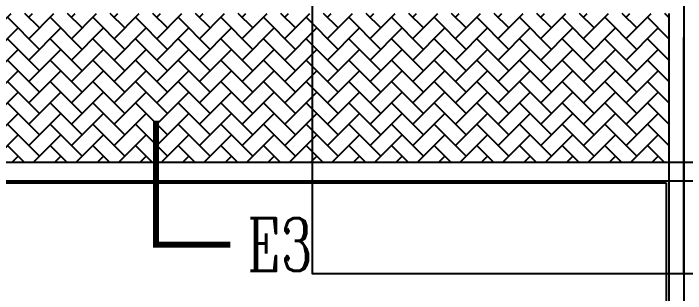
# Model space of a CAD drawing. Extents: x 296441 to 853063, y 459050 to 1117990.
# Drawn here: x 653081 to 658513, y 1080258 to 1082518 of the extents above; entities that cross this region are included whole.
import ezdxf
from ezdxf.enums import TextEntityAlignment as Align

# ---------------------------------------------------------------- set-up
doc = ezdxf.new("R2010")
doc.units = 0
doc.header["$LTSCALE"] = 1000
doc.linetypes.add('14-GRID$0$CENTER2', pattern=[28.575, 19.05, -3.175, 3.175, -3.175])
doc.linetypes.add('CENTER2', pattern=[28.575, 19.05, -3.175, 3.175, -3.175])
for name, color, linetype in [('1-1poumian-16-20$0$ZT1_Dim---标注---PM、LM、DY、JD', 252, 'Continuous'), ('14-GRID$0$G-GRID', 9, '14-GRID$0$CENTER2'), ('A-WALL', 1, 'Continuous'), ('G-ELEV-S$0$J04$0$A-DETL-FNSH', 6, 'Continuous'), ('G-GRID', 8, 'CENTER2'), ('G-XREF', 2, 'Continuous'), ('ZT1_Dim---符号---PM、LM、DY、JD', 3, 'Continuous')]:
    doc.layers.add(name, color=color, linetype=linetype)
doc.layers.add('E4-TEXT-S$0$A-ANNO-NPLT', color=215, linetype='Continuous', plot=False)
doc.styles.add('_TCH_LABEL', font='COMPLEX', dxfattribs={"bigfont": 'GBCBIG'})

# ---------------------------------------------------------------- blocks, each defined once
blk = doc.blocks.new('E4-ELEV-S')
at = {"layer": '14-GRID$0$G-GRID', "color": 8, "ltscale": 0.1}
blk.add_line((0, -2500), (0, 9900), dxfattribs=at)
blk = doc.blocks.new('YQ1211141274')
at = {"layer": 'G-ELEV-S$0$J04$0$A-DETL-FNSH'}
for p, q in [((-15, 0), (-15, 4330)), ((-15, 4330, 0), (9305, 4330, 0))]:
    blk.add_line(p, q, dxfattribs=at)
blk = doc.blocks.new('*U1384')
at = {"const_width": 0.5}
blk.add_lwpolyline([(6, -155.485), (0, -155.485), (0, -145.485)], dxfattribs=at)
at = {"color": 0, "style": '_TCH_LABEL', "width": 0.705882, "flags": 8}
for tag, p in [('编号上', (10.005, 0)), ('编号下', (10.005, -155.485))]:
    blk.add_attdef(tag, text='', height=4.25, dxfattribs=at).set_placement(p, align=Align.MIDDLE_CENTER)

msp = doc.modelspace()

# ---------------------------------------------------------------- hatches: boundary and pattern name
at = {"layer": '1-1poumian-16-20$0$ZT1_Dim---标注---PM、LM、DY、JD'}
h = msp.add_hatch(dxfattribs=at)
h.set_pattern_fill('AR-HBONE', color=256, scale=200, style=0)
h.set_pattern_definition([(135, (638118.26, 1082918.08), (2e-14, 172.4209), [365.76, -121.92]), (45, (638032.05, 1083004.29), (2e-14, 172.4209), [365.76, -121.92])])
h.paths.add_polyline_path([(658378.5, 1082518.1), (658378.5, 1081318.1), (649018.5, 1081318.1), (649018.5, 1082518.1)])

# ---------------------------------------------------------------- linework, layer by layer
at = {"layer": 'A-WALL'}
for p, q in [((658378.5, 1082518.1, 5.4), (658378.5, 1076818.1, 5.4)), ((598338.3, 1081318.1, 5.4), (667978.5, 1081318.1, 5.4)), ((598098.3, 1081168.1, 5.4), (667978.5, 1081168.1, 5.4))]:
    msp.add_line(p, q, dxfattribs=at)
at = {"layer": 'E4-TEXT-S$0$A-ANNO-NPLT', "elevation": -258.3}
msp.add_lwpolyline([(662989, 1089981), (666688.6, 1089981), (666688.6, 1080418.1), (655498.5, 1080418.1), (655498.5, 1089981), (661168.5, 1089981), (661664.4, 1089981), (661664.4, 1087537.4), (663215.6, 1087537.4), (663215.6, 1087997.9), (663412.5, 1087997.9), (663412.5, 1089078.8), (662989, 1089078.8), (662989, 1089981)], dxfattribs=at)
at = {"layer": 'G-GRID'}
msp.add_line((658498.5, 1092818.1, 0), (658498.5, 1072018.1, 5.4), dxfattribs=at)

# ---------------------------------------------------------------- block references
at = {"xscale": -1}
msp.add_blockref('YQ1211141274', (658343.5, 1076818.1, 4.5), dxfattribs=at)
at = {"layer": 'G-XREF'}
msp.add_blockref('E4-ELEV-S', (658498.5, 1082918.1, 5.4), dxfattribs=at)
at = {"layer": 'ZT1_Dim---符号---PM、LM、DY、JD', "color": 7}
ref = msp.add_blockref('*U1384', (654233.7, 1096201, 5.4), dxfattribs=dict(at, xscale=100, yscale=100, zscale=100))
ref.add_attrib('编号下', 'E3', dxfattribs={"layer": '0', "color": 0, "height": 425, "style": '_TCH_LABEL', "width": 0.705882}).set_placement((655234.2, 1080652.5, 5.4), align=Align.MIDDLE_CENTER)

doc.saveas('drawing.dxf')
